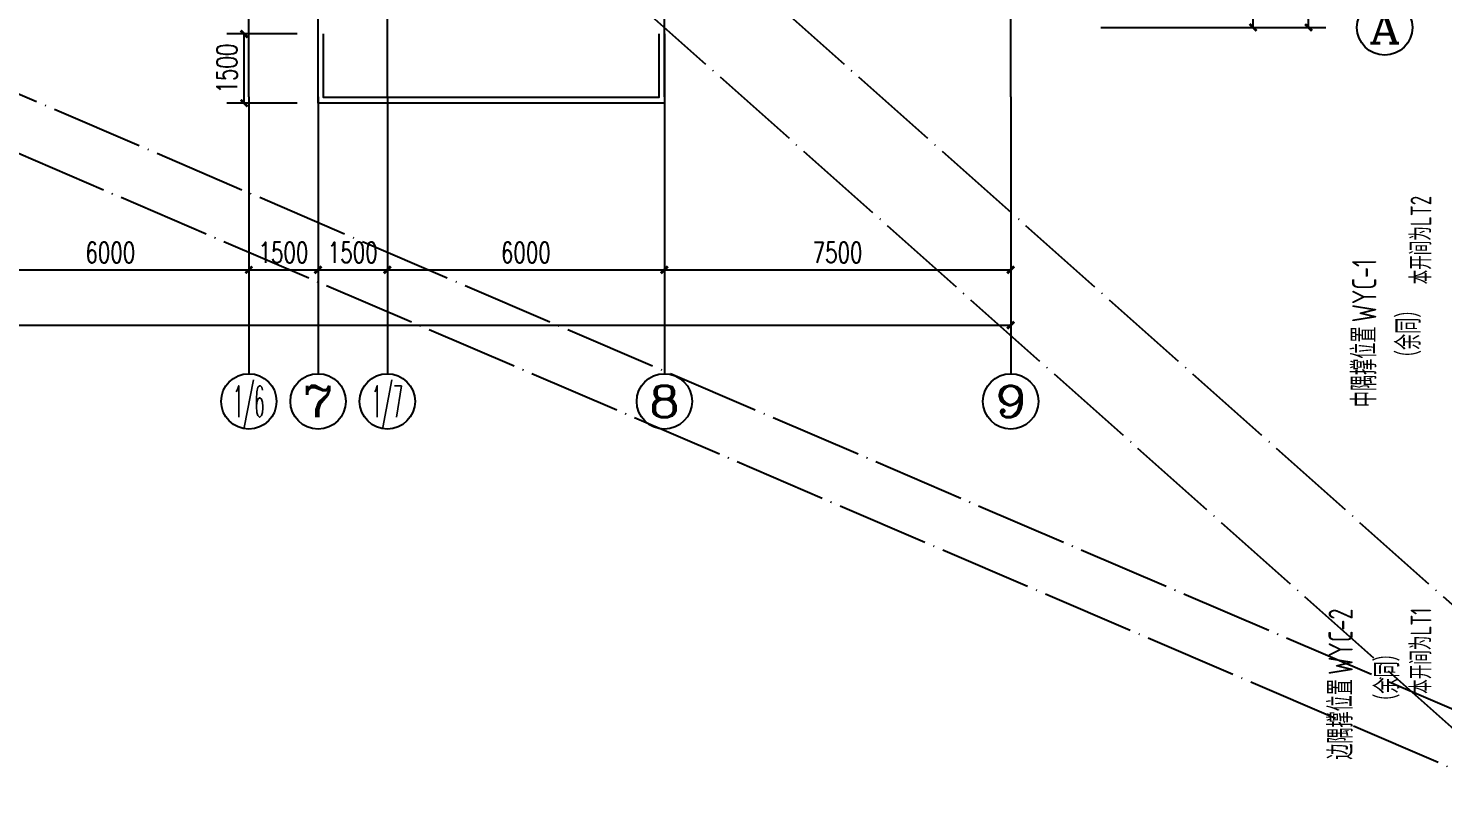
# Model space of a CAD drawing. Extents: x 14475413 to 15955882, y -732572 to -282951.
# Drawn here: x 15341359 to 15371992, y -593312 to -576449 of the extents above; entities that cross this region are included whole.
import ezdxf
from ezdxf.enums import TextEntityAlignment as Align

# ---------------------------------------------------------------- set-up
doc = ezdxf.new("R2010")
doc.units = 0
doc.header["$LTSCALE"] = 1000
doc.header["$MEASUREMENT"] = 0
doc.linetypes.add('DOTE', pattern=[2.4200000000000004, 2, -0.2, 0.02, -0.2])
for name, color, linetype in [('AXIS', 3, 'Continuous'), ('AXIS_TEXT', 7, 'Continuous'), ('DOTE', 1, 'DOTE'), ('PUB_DIM', 3, 'Continuous'), ('S-TEXT', 7, 'Continuous'), ('TEXT', 7, 'Continuous')]:
    doc.layers.add(name, color=color, linetype=linetype)
doc.styles.add('_TCH_AXIS', font='COMPLEX', dxfattribs={"bigfont": 'GBCBIG'})
doc.styles.add('_TCH_DIM_T3', font='SIMPLEX', dxfattribs={"width": 0.7058823529411765, "bigfont": 'GBCBIG'})
doc.styles.add('COMPLEX', font='COMPLEX')
doc.styles.add('TSSD_Label', font='tssdeng.shx', dxfattribs={"width": 0.7, "bigfont": 'hztxt.shx'})
doc.styles.add('TSSD_REIN', font='tssdeng.shx', dxfattribs={"width": 0.7, "bigfont": 'tssdchn.shx'})
doc.dimstyles.new('_TCH_ARCH&&150', dxfattribs={"dimtxt": 446.25, "dimasz": 150, "dimexe": 375, "dimexo": 450, "dimgap": 150, "dimtad": 1, "dimdec": 0, "dimzin": 0, "dimdsep": 46, "dimtxsty": '_TCH_DIM_T3', "dimblk": 'ARCHTICK', "dimcen": 0.09, "dimclrt": 7, "dimazin": 2, "dimtfac": 1, "dimtdec": 0, "dimtix": 1, "dimtmove": 2, "dimatfit": 3, "dimfxl": 0, "dimtolj": 1, "dimtzin": 0, "dimarcsym": 0})

# ---------------------------------------------------------------- blocks, each defined once
blk = doc.blocks.new('_ArchTick')
at = {"color": 0, "linetype": 'ByBlock', "const_width": 0.4}
blk.add_lwpolyline([(-0.5, -0.5), (0.5, 0.5)], dxfattribs=at)
blk = doc.blocks.new('*D1732')
at = {"layer": 'Defpoints', "color": 0}
for p in [(14829122.57679828, -304460.3443652142), (14830722.57679839, -304460.3443652142), (14830722.57679839, -305960.3443652124)]:
    blk.add_point(p, dxfattribs=at)
at = {"layer": 'PUB_DIM', "color": 0, "lineweight": -2}
for p, q in [((14830272.57679839, -304460.3443652142), (14828747.57679828, -304460.3443652142)), ((14829122.57679828, -305960.3443652124), (14829122.57679828, -304460.3443652142)), ((14830272.57679839, -305960.3443652124), (14828747.57679828, -305960.3443652124))]:
    blk.add_line(p, q, dxfattribs=at)
at = {"layer": 'PUB_DIM', "color": 0, "lineweight": -2, "xscale": 150, "yscale": 150, "zscale": 150}
for p, rotation in [((14829122.57679828, -304460.3443652142), 90), ((14829122.57679828, -305960.3443652124), 270)]:
    blk.add_blockref('_ArchTick', p, dxfattribs=dict(at, rotation=rotation))
at = {"layer": 'PUB_DIM', "color": 7, "insert": (14828749.45179828, -305210.3443652109), "char_height": 446.25, "attachment_point": 5, "rotation": 90, "style": '_TCH_DIM_T3'}
blk.add_mtext('\\A1;1500', dxfattribs=at)
blk = doc.blocks.new('_AXISO')
blk.add_circle((0, 0), 0.5)
at = {"layer": 'AXIS_TEXT', "style": 'COMPLEX', "width": 1.041666666666667}
blk.add_attdef('A', text='', height=0.56, dxfattribs=at).set_placement((-0.25, -0.28), (0.25, -0.28), align=Align.FIT)
blk = doc.blocks.new('*D1035')
at = {"layer": 'AXIS', "color": 0, "lineweight": -2}
for p, q in [((15364585.65066318, -480431.598326561), (15369460.65066318, -480431.598326561)), ((15369085.65066318, -576431.598326561), (15369085.65066318, -480431.598326561)), ((15364585.65066318, -576431.598326561), (15369460.65066318, -576431.598326561))]:
    blk.add_line(p, q, dxfattribs=at)
at = {"layer": 'Defpoints', "color": 0}
for p in [(15364135.65066318, -480431.598326561), (15369085.65066318, -480431.598326561), (15364135.65066318, -576431.598326561)]:
    blk.add_point(p, dxfattribs=at)
at = {"layer": 'AXIS', "color": 0, "lineweight": -2, "xscale": 150, "yscale": 150, "zscale": 150}
for p, rotation in [((15369085.65066318, -480431.598326561), 90), ((15369085.65066318, -576431.598326561), 270)]:
    blk.add_blockref('_ArchTick', p, dxfattribs=dict(at, rotation=rotation))
at = {"layer": 'AXIS', "color": 7, "insert": (15368712.52566318, -528431.5983265586), "char_height": 446.25, "attachment_point": 5, "rotation": 90, "style": '_TCH_DIM_T3'}
blk.add_mtext('\\A1;96000', dxfattribs=at)
blk = doc.blocks.new('*D1036')
at = {"layer": 'AXIS', "color": 0, "lineweight": -2}
for p, q in [((15364585.65066318, -568431.598326561), (15368260.65066318, -568431.598326561)), ((15367885.65066318, -576431.598326561), (15367885.65066318, -568431.598326561)), ((15364585.65066318, -576431.598326561), (15368260.65066318, -576431.598326561))]:
    blk.add_line(p, q, dxfattribs=at)
at = {"layer": 'Defpoints', "color": 0}
for p in [(15364135.65066318, -568431.598326561), (15367885.65066318, -568431.598326561), (15364135.65066318, -576431.598326561)]:
    blk.add_point(p, dxfattribs=at)
at = {"layer": 'AXIS', "color": 0, "lineweight": -2, "xscale": 150, "yscale": 150, "zscale": 150}
for p, rotation in [((15367885.65066318, -568431.598326561), 90), ((15367885.65066318, -576431.598326561), 270)]:
    blk.add_blockref('_ArchTick', p, dxfattribs=dict(at, rotation=rotation))
at = {"layer": 'AXIS', "color": 7, "insert": (15367512.52566318, -572431.5983265586), "char_height": 446.25, "attachment_point": 5, "rotation": 90, "style": '_TCH_DIM_T3'}
blk.add_mtext('\\A1;8000', dxfattribs=at)
blk = doc.blocks.new('*D1048')
at = {"layer": 'AXIS', "color": 0, "lineweight": -2}
for p, q in [((15302635.65066318, -578381.598326561), (15302635.65066318, -583256.598326561)), ((15362635.65066318, -578381.598326561), (15362635.65066318, -583256.598326561)), ((15302635.65066318, -582881.598326561), (15362635.65066318, -582881.598326561))]:
    blk.add_line(p, q, dxfattribs=at)
at = {"layer": 'Defpoints', "color": 0}
for p in [(15302635.65066318, -577931.598326561), (15362635.65066318, -577931.598326561), (15362635.65066318, -582881.598326561)]:
    blk.add_point(p, dxfattribs=at)
at = {"layer": 'AXIS', "color": 0, "lineweight": -2, "xscale": 150, "yscale": 150, "zscale": 150, "rotation": 180}
blk.add_blockref('_ArchTick', (15302635.65066318, -582881.598326561), dxfattribs=at)
at = {"layer": 'AXIS', "color": 0, "lineweight": -2, "xscale": 150, "yscale": 150, "zscale": 150}
blk.add_blockref('_ArchTick', (15362635.65066318, -582881.598326561), dxfattribs=at)
at = {"layer": 'AXIS', "color": 7, "insert": (15332635.65066318, -582508.473326561), "char_height": 446.25, "attachment_point": 5, "style": '_TCH_DIM_T3'}
blk.add_mtext('\\A1;60000', dxfattribs=at)
blk = doc.blocks.new('*D1056')
at = {"layer": 'AXIS', "color": 0, "lineweight": -2}
for p, q in [((15340135.65066319, -578381.598326561), (15340135.65066319, -582056.598326561)), ((15346135.65066319, -578381.598326561), (15346135.65066319, -582056.598326561)), ((15340135.65066319, -581681.598326561), (15346135.65066319, -581681.598326561))]:
    blk.add_line(p, q, dxfattribs=at)
at = {"layer": 'Defpoints', "color": 0}
for p in [(15340135.65066319, -577931.598326561), (15346135.65066319, -577931.598326561), (15346135.65066319, -581681.598326561)]:
    blk.add_point(p, dxfattribs=at)
at = {"layer": 'AXIS', "color": 0, "lineweight": -2, "xscale": 150, "yscale": 150, "zscale": 150, "rotation": 180}
blk.add_blockref('_ArchTick', (15340135.65066319, -581681.598326561), dxfattribs=at)
at = {"layer": 'AXIS', "color": 0, "lineweight": -2, "xscale": 150, "yscale": 150, "zscale": 150}
blk.add_blockref('_ArchTick', (15346135.65066319, -581681.598326561), dxfattribs=at)
at = {"layer": 'AXIS', "color": 7, "insert": (15343135.65066319, -581308.473326561), "char_height": 446.25, "attachment_point": 5, "style": '_TCH_DIM_T3'}
blk.add_mtext('\\A1;6000', dxfattribs=at)
blk = doc.blocks.new('*D1057')
at = {"layer": 'AXIS', "color": 0, "lineweight": -2}
for p, q in [((15346135.65066319, -578381.598326561), (15346135.65066319, -582056.598326561)), ((15347635.65066319, -578381.598326561), (15347635.65066319, -582056.598326561)), ((15346135.65066319, -581681.598326561), (15347635.65066319, -581681.598326561))]:
    blk.add_line(p, q, dxfattribs=at)
at = {"layer": 'Defpoints', "color": 0}
for p in [(15346135.65066319, -577931.598326561), (15347635.65066319, -577931.598326561), (15347635.65066319, -581681.598326561)]:
    blk.add_point(p, dxfattribs=at)
at = {"layer": 'AXIS', "color": 0, "lineweight": -2, "xscale": 150, "yscale": 150, "zscale": 150, "rotation": 180}
blk.add_blockref('_ArchTick', (15346135.65066319, -581681.598326561), dxfattribs=at)
at = {"layer": 'AXIS', "color": 0, "lineweight": -2, "xscale": 150, "yscale": 150, "zscale": 150}
blk.add_blockref('_ArchTick', (15347635.65066319, -581681.598326561), dxfattribs=at)
at = {"layer": 'AXIS', "color": 7, "insert": (15346885.65066319, -581308.473326561), "char_height": 446.25, "attachment_point": 5, "style": '_TCH_DIM_T3'}
blk.add_mtext('\\A1;1500', dxfattribs=at)
blk = doc.blocks.new('*D1058')
at = {"layer": 'AXIS', "color": 0, "lineweight": -2}
for p, q in [((15347635.65066319, -578381.598326561), (15347635.65066319, -582056.598326561)), ((15349135.65066316, -578381.598326561), (15349135.65066316, -582056.598326561)), ((15347635.65066319, -581681.598326561), (15349135.65066316, -581681.598326561))]:
    blk.add_line(p, q, dxfattribs=at)
at = {"layer": 'Defpoints', "color": 0}
for p in [(15347635.65066319, -577931.598326561), (15349135.65066316, -577931.598326561), (15349135.65066316, -581681.598326561)]:
    blk.add_point(p, dxfattribs=at)
at = {"layer": 'AXIS', "color": 0, "lineweight": -2, "xscale": 150, "yscale": 150, "zscale": 150, "rotation": 180}
blk.add_blockref('_ArchTick', (15347635.65066319, -581681.598326561), dxfattribs=at)
at = {"layer": 'AXIS', "color": 0, "lineweight": -2, "xscale": 150, "yscale": 150, "zscale": 150}
blk.add_blockref('_ArchTick', (15349135.65066316, -581681.598326561), dxfattribs=at)
at = {"layer": 'AXIS', "color": 7, "insert": (15348385.65066317, -581308.473326561), "char_height": 446.25, "attachment_point": 5, "style": '_TCH_DIM_T3'}
blk.add_mtext('\\A1;1500', dxfattribs=at)
blk = doc.blocks.new('*D1059')
at = {"layer": 'AXIS', "color": 0, "lineweight": -2}
for p, q in [((15349135.65066316, -578381.598326561), (15349135.65066316, -582056.598326561)), ((15355135.65066319, -578381.598326561), (15355135.65066319, -582056.598326561)), ((15349135.65066316, -581681.598326561), (15355135.65066319, -581681.598326561))]:
    blk.add_line(p, q, dxfattribs=at)
at = {"layer": 'Defpoints', "color": 0}
for p in [(15349135.65066316, -577931.598326561), (15355135.65066319, -577931.598326561), (15355135.65066319, -581681.598326561)]:
    blk.add_point(p, dxfattribs=at)
at = {"layer": 'AXIS', "color": 0, "lineweight": -2, "xscale": 150, "yscale": 150, "zscale": 150, "rotation": 180}
blk.add_blockref('_ArchTick', (15349135.65066316, -581681.598326561), dxfattribs=at)
at = {"layer": 'AXIS', "color": 0, "lineweight": -2, "xscale": 150, "yscale": 150, "zscale": 150}
blk.add_blockref('_ArchTick', (15355135.65066319, -581681.598326561), dxfattribs=at)
at = {"layer": 'AXIS', "color": 7, "insert": (15352135.65066317, -581308.473326561), "char_height": 446.25, "attachment_point": 5, "style": '_TCH_DIM_T3'}
blk.add_mtext('\\A1;6000', dxfattribs=at)
blk = doc.blocks.new('*D1060')
at = {"layer": 'AXIS', "color": 0, "lineweight": -2}
for p, q in [((15355135.65066319, -578381.598326561), (15355135.65066319, -582056.598326561)), ((15362635.65066318, -578381.598326561), (15362635.65066318, -582056.598326561)), ((15355135.65066319, -581681.598326561), (15362635.65066318, -581681.598326561))]:
    blk.add_line(p, q, dxfattribs=at)
at = {"layer": 'Defpoints', "color": 0}
for p in [(15355135.65066319, -577931.598326561), (15362635.65066318, -577931.598326561), (15362635.65066318, -581681.598326561)]:
    blk.add_point(p, dxfattribs=at)
at = {"layer": 'AXIS', "color": 0, "lineweight": -2, "xscale": 150, "yscale": 150, "zscale": 150, "rotation": 180}
blk.add_blockref('_ArchTick', (15355135.65066319, -581681.598326561), dxfattribs=at)
at = {"layer": 'AXIS', "color": 0, "lineweight": -2, "xscale": 150, "yscale": 150, "zscale": 150}
blk.add_blockref('_ArchTick', (15362635.65066318, -581681.598326561), dxfattribs=at)
at = {"layer": 'AXIS', "color": 7, "insert": (15358885.65066318, -581308.473326561), "char_height": 446.25, "attachment_point": 5, "style": '_TCH_DIM_T3'}
blk.add_mtext('\\A1;7500', dxfattribs=at)
blk = doc.blocks.new('3QW2QW32132131')
at = {"ltscale": 0.5}
for points in [[(14838222.57679852, -304460.344365294), (14838222.57679852, -305960.344365294), (14830722.57679852, -305960.344365294), (14830722.57679852, -304460.344365294)], [(14838102.57679852, -304460.344365294), (14838102.57679852, -305840.344365294), (14830842.57679852, -305840.344365294), (14830842.57679852, -304460.344365294)]]:
    blk.add_lwpolyline(points, dxfattribs=at)
at = {"layer": 'PUB_DIM'}
dim = blk.add_aligned_dim(p1=(14830722.57679839, -305960.3443652124), p2=(14830722.57679839, -304460.3443652142), distance=1600.000000109896, text='1500', dimstyle='_TCH_ARCH&&150', dxfattribs=at)
dim.commit()
dim.dimension.update_dxf_attribs({"geometry": '*D1732', "text_midpoint": (14828749.45179828, -305210.3443652109)})

msp = doc.modelspace()

# ---------------------------------------------------------------- linework, layer by layer
at = {"layer": 'AXIS'}
for p, q in [((15346135.65066319, -577931.598326561), (15346135.65066319, -583931.598326561)), ((15347635.65066319, -577931.598326561), (15347635.65066319, -583931.598326561)), ((15349135.65066316, -577931.598326561), (15349135.65066316, -583931.598326561)), ((15355135.65066319, -577931.598326561), (15355135.65066319, -583931.598326561)), ((15362635.65066318, -577931.598326561), (15362635.65066318, -583931.598326561))]:
    msp.add_line(p, q, dxfattribs=at)
at = {"layer": 'DOTE'}
for p, q in [((15346135.65066319, -577931.5983265609), (15346135.65066319, -478931.5983265609)), ((15347635.65066319, -577931.598326561), (15347635.65066319, -478931.598326561)), ((15349135.65066316, -577931.5983265609), (15349135.65066316, -478931.5983265609)), ((15355135.65066319, -577931.598326561), (15355135.65066319, -478931.598326561)), ((15362635.65066318, -577931.598326561), (15362635.65066318, -478931.598326561)), ((15374120.39174572, -593311.5701681637), (15316135.65066318, -568431.598326561)), ((15377120.39174573, -593311.5701681636), (15319135.65066318, -568431.5983265609)), ((15374120.39174572, -593311.5701681637), (15346135.65066319, -568431.5983265612)), ((15377120.39174573, -593311.5701681636), (15349135.65066319, -568431.598326561))]:
    msp.add_line(p, q, dxfattribs=at)
at = {"layer": 'S-TEXT', "color": 3}
for points in [[(15370788.3721955, -581716.8109791129, 0, 0, 0), (15370788.37219433, -584465.2530445162, 0, 0, 0), (15371968.03510148, -584857.3890443527, 120, 0, 0), (15372395.06026339, -584999.3380179164, 0, 0, 0)], [(15370277.27186245, -589283.8333504407, 0, 0, 0), (15370277.27186303, -592118.8214903909, 0, 0, 0), (15371962.48215983, -592601.8957088345, 120, 0, 0), (15372395.06026339, -592725.8964520593, 0, 0, 0)]]:
    msp.add_lwpolyline(points, format="xyseb", dxfattribs=at)

# ---------------------------------------------------------------- block references
msp.add_blockref('3QW2QW32132131', (516913.0738646612, -272111.2539612714))
at = {"layer": 'AXIS'}
ref = msp.add_blockref('_AXISO', (15370735.65066318, -576431.598326561), dxfattribs=dict(at, xscale=1200, yscale=1200, zscale=1200))
ref.add_attrib('A', 'A', dxfattribs={"layer": 'AXIS_TEXT', "ltscale": 0.5, "height": 678.8225099390856, "style": '_TCH_AXIS', "width": 1.166666666669465}).set_placement((15370396.23940821, -576771.0095815306), (15371075.06191815, -576771.0095815306), align=Align.FIT)
ref = msp.add_blockref('_AXISO', (15346135.65066319, -584531.598326561), dxfattribs=dict(at, xscale=1200, yscale=1200, zscale=1200))
ref.add_attrib('A', '1/6', dxfattribs={"layer": 'AXIS_TEXT', "ltscale": 0.5, "height": 678.8225099390856, "style": '_TCH_AXIS', "width": 0.4117647058833405}).set_placement((15345796.23940822, -584871.0095815306), (15346475.06191816, -584871.0095815306), align=Align.FIT)
ref = msp.add_blockref('_AXISO', (15347635.65066319, -584531.598326561), dxfattribs=dict(at, xscale=1200, yscale=1200, zscale=1200))
ref.add_attrib('A', '7', dxfattribs={"layer": 'AXIS_TEXT', "ltscale": 0.5, "height": 678.8225099390856, "style": '_TCH_AXIS', "width": 1.500000000003597}).set_placement((15347296.23940822, -584871.0095815306), (15347975.06191816, -584871.0095815306), align=Align.FIT)
ref = msp.add_blockref('_AXISO', (15349135.65066316, -584531.598326561), dxfattribs=dict(at, xscale=1200, yscale=1200, zscale=1200))
ref.add_attrib('A', '1/7', dxfattribs={"layer": 'AXIS_TEXT', "ltscale": 0.5, "height": 678.8225099390856, "style": '_TCH_AXIS', "width": 0.4117647058833405}).set_placement((15348796.23940819, -584871.0095815306), (15349475.06191813, -584871.0095815306), align=Align.FIT)
ref = msp.add_blockref('_AXISO', (15355135.65066319, -584531.598326561), dxfattribs=dict(at, xscale=1200, yscale=1200, zscale=1200))
ref.add_attrib('A', '8', dxfattribs={"layer": 'AXIS_TEXT', "ltscale": 0.5, "height": 678.8225099390856, "style": '_TCH_AXIS', "width": 1.500000000003597}).set_placement((15354796.23940822, -584871.0095815306), (15355475.06191816, -584871.0095815306), align=Align.FIT)
ref = msp.add_blockref('_AXISO', (15362635.65066318, -584531.598326561), dxfattribs=dict(at, xscale=1200, yscale=1200, zscale=1200))
ref.add_attrib('A', '9', dxfattribs={"layer": 'AXIS_TEXT', "ltscale": 0.5, "height": 678.8225099390856, "style": '_TCH_AXIS', "width": 1.500000000003598}).set_placement((15362296.23940821, -584871.0095815306), (15362975.06191815, -584871.0095815306), align=Align.FIT)

# ---------------------------------------------------------------- texts
at = {"layer": 'S-TEXT', "color": 3, "style": 'TSSD_REIN', "width": 0.7}
for s, rotation, p in [('WYC-1', 89.99999997561481, (15370555.03886199, -582816.4232237823)), ('（余同）', 89.99999997561481, (15371515.94431421, -583766.7561023999)), ('中隅撑位置', 89.99999997561481, (15370555.03886121, -584653.9232237823)), ('WYC-2', 90.0000000116698, (15370043.93852918, -590454.4311739374)), ('（余同）', 90.0000000116698, (15371050.18852934, -591211.3008739483)), ('边隅撑位置', 90.0000000116698, (15370043.93852956, -592291.9311739374))]:
    msp.add_text(s, height=525, rotation=rotation, dxfattribs=at).set_placement(p)
at = {"layer": 'TEXT', "style": 'TSSD_Label', "width": 0.7}
for s, p in [('本开间为LT2', (15371746.13459742, -581995.6780636983)), ('本开间为LT1', (15371746.13459742, -590865.3829933777))]:
    msp.add_text(s, height=450, rotation=90, dxfattribs=at).set_placement(p)

# ---------------------------------------------------------------- dimensions: what is measured, and where the dimension line sits
at = {"layer": 'AXIS'}
for p1, p2, distance, text, picture, middle in [((15364135.65066318, -576431.598326561), (15364135.65066318, -480431.598326561), -4950, '96000', '*D1035', (15368712.52566318, -528431.5983265586)), ((15364135.65066318, -576431.598326561), (15364135.65066318, -568431.598326561), -3750, '8000', '*D1036', (15367512.52566318, -572431.5983265586)), ((15302635.65066318, -577931.598326561), (15362635.65066318, -577931.598326561), -4950, '60000', '*D1048', (15332635.65066318, -582508.473326561)), ((15340135.65066319, -577931.598326561), (15346135.65066319, -577931.598326561), -3750, '6000', '*D1056', (15343135.65066319, -581308.473326561)), ((15346135.65066319, -577931.598326561), (15347635.65066319, -577931.598326561), -3750, '1500', '*D1057', (15346885.65066319, -581308.473326561)), ((15347635.65066319, -577931.598326561), (15349135.65066316, -577931.598326561), -3750, '1500', '*D1058', (15348385.65066317, -581308.473326561)), ((15349135.65066316, -577931.598326561), (15355135.65066319, -577931.598326561), -3750, '6000', '*D1059', (15352135.65066317, -581308.473326561)), ((15355135.65066319, -577931.598326561), (15362635.65066318, -577931.598326561), -3750, '7500', '*D1060', (15358885.65066318, -581308.473326561))]:
    dim = msp.add_aligned_dim(p1=p1, p2=p2, distance=distance, text=text, dimstyle='_TCH_ARCH&&150', dxfattribs=at)
    dim.commit()
    dim.dimension.update_dxf_attribs({"geometry": picture, "text_midpoint": middle})

doc.saveas('drawing.dxf')
